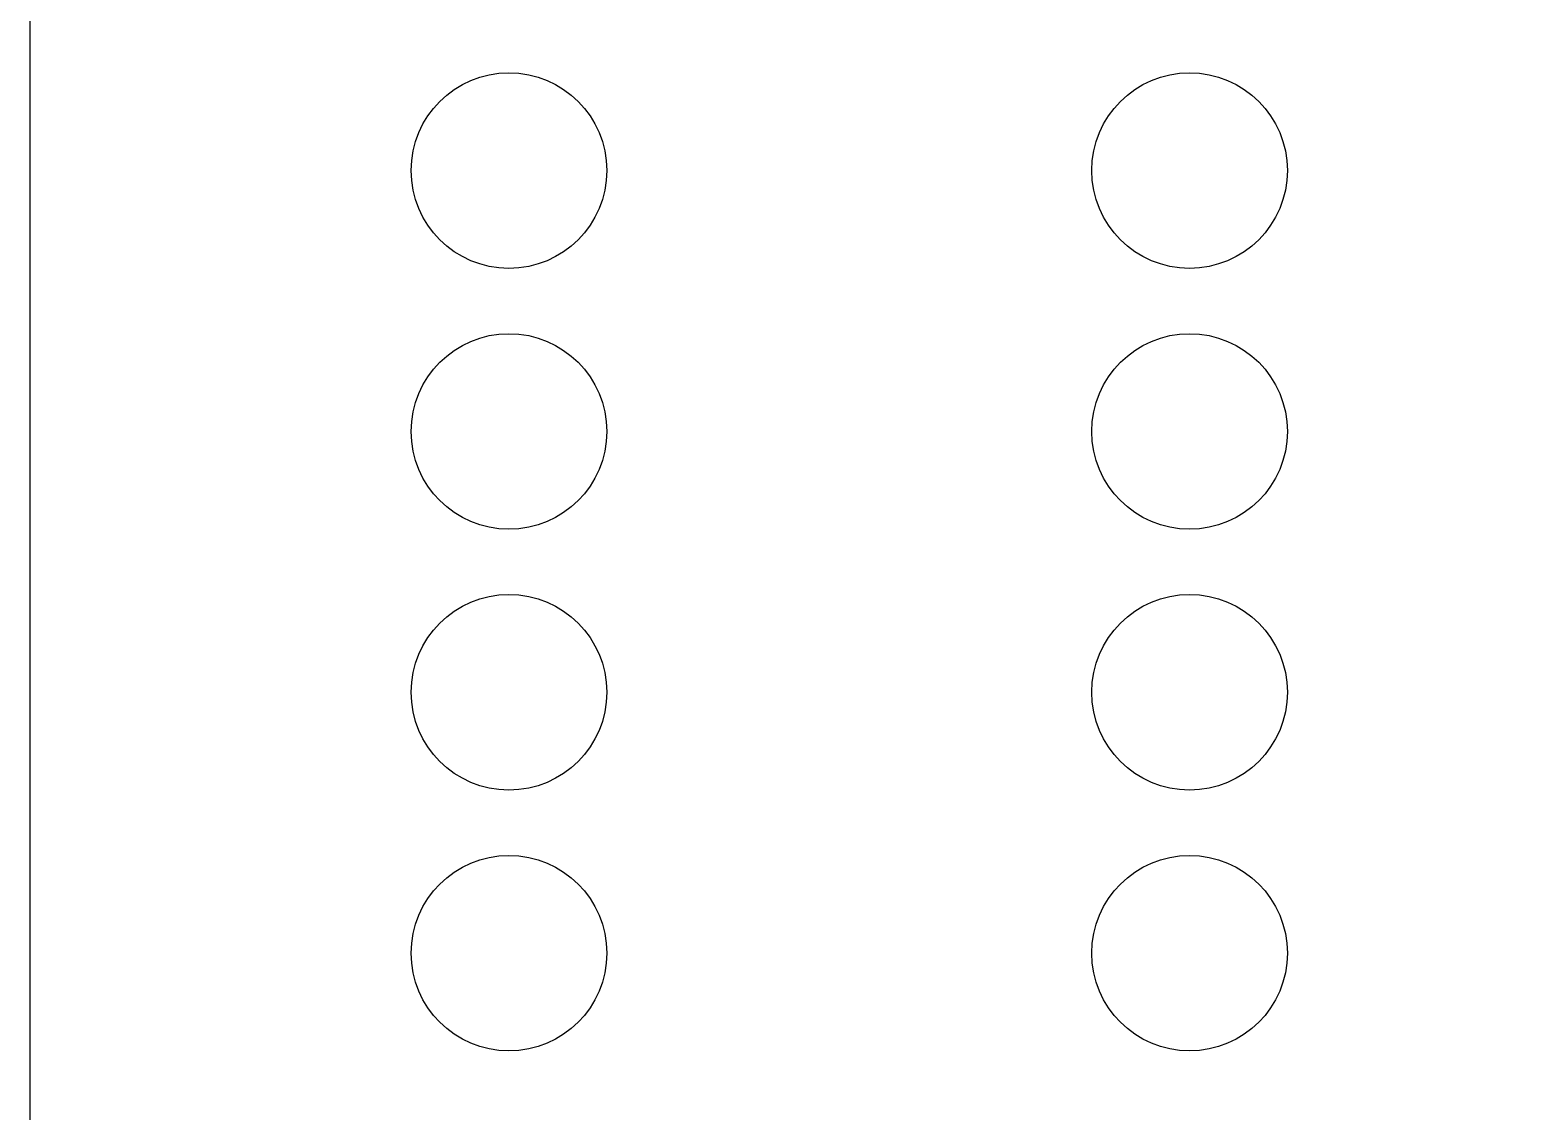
# Model space of a CAD drawing. Header units: millimetres. Extents: x 88 to 97873, y 32 to 55088.
# Drawn here: x 48021.6 to 48240.2, y 4338.7 to 4496.4 of the extents above; entities that cross this region are included whole.
import ezdxf

# ---------------------------------------------------------------- set-up
doc = ezdxf.new("R2010")
doc.units = ezdxf.units.MM
doc.header["$LTSCALE"] = 0.3
doc.layers.add('Ligação exterior', color=171, linetype='Continuous')

msp = doc.modelspace()

# ---------------------------------------------------------------- linework, layer by layer
msp.add_lwpolyline([(48021.64, 4660.51), (49142.41, 4660.51), (49142.41, 3986.67), (48021.64, 3986.67)], close=True)
at = {"layer": 'Ligação exterior', "color": 5, "linetype": 'Continuous', "lineweight": -3}
for centre in [(48091.48, 4475.87), (48091.48, 4437.83), (48091.48, 4399.8), (48091.48, 4361.76)]:
    msp.add_circle(centre, 14.26, dxfattribs=at)
at = {"layer": 'Ligação exterior', "color": 116, "linetype": 'Continuous', "lineweight": -3, "true_color": 0x136734}
for centre in [(48190.72, 4475.87), (48190.72, 4437.83), (48190.72, 4399.8), (48190.72, 4361.76)]:
    msp.add_circle(centre, 14.26, dxfattribs=at)

doc.saveas('drawing.dxf')
